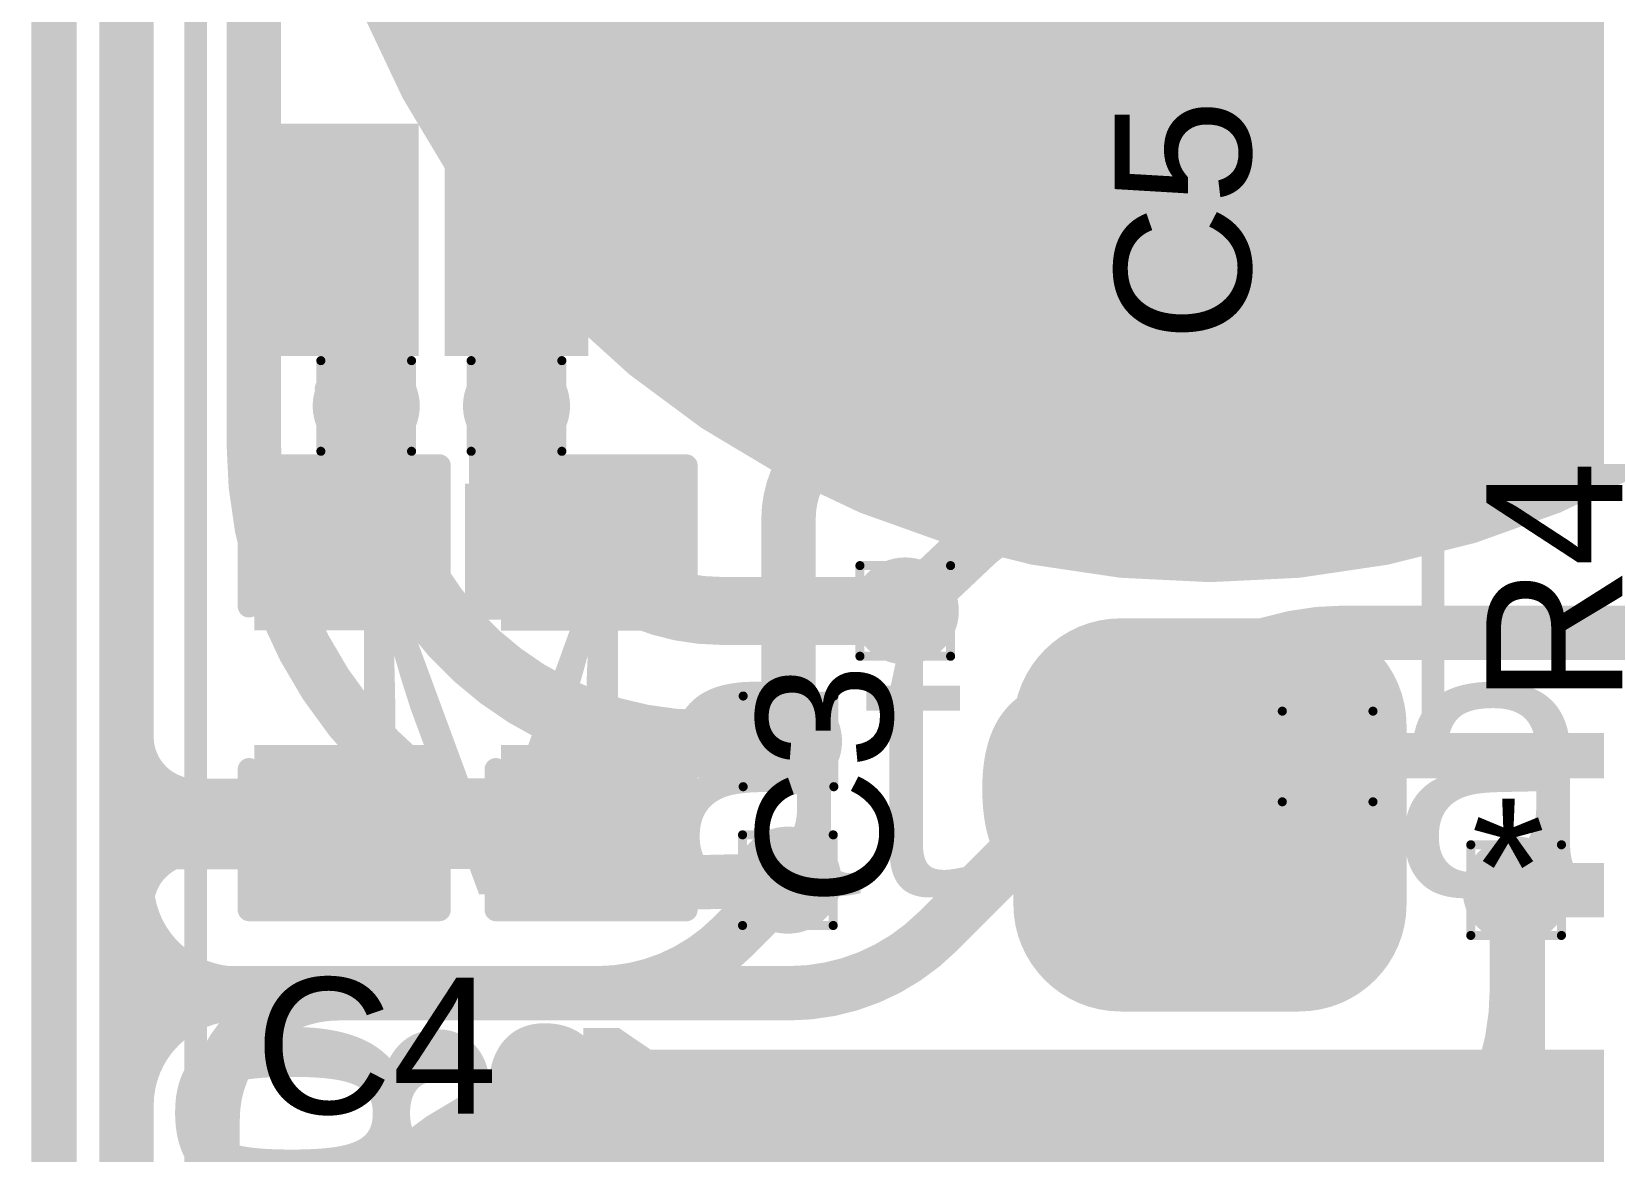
# Model space of a CAD drawing. Header units: inches. Extents: x -17 to 443, y -40 to 218.
# Drawn here: x 196.05 to 204.81, y 15.25 to 21.54 of the extents above; entities that cross this region are included whole.
import ezdxf

# ---------------------------------------------------------------- set-up
doc = ezdxf.new("R2010")
doc.units = ezdxf.units.IN
for name, color, linetype in [('Board Outline', 216, 'Continuous'), ('Bottom Layer', 5, 'Continuous'), ('Bottom Overlay', 54, 'Continuous'), ('Bottom Paste', 16, 'Continuous'), ('Bottom Solder', 6, 'Continuous'), ('Drill Drawing', 1, 'Continuous'), ('Fabrication', 76, 'Continuous'), ('Top Layer', 1, 'Continuous'), ('Top Overlay', 2, 'Continuous'), ('Top Paste', 8, 'Continuous'), ('Top Solder', 216, 'Continuous'), ('Via Holes', 16, 'Continuous')]:
    doc.layers.add(name, color=color, linetype=linetype)
doc.styles.add('Arial', font='', dxfattribs={"height": 0.2})
doc.styles.add('Arial Black_Bold', font='', dxfattribs={"height": 0.2})
doc.styles.get('Arial').set_extended_font_data('Arial')
doc.styles.get('Arial Black_Bold').set_extended_font_data('Arial Black', bold=True)

# ---------------------------------------------------------------- blocks, each defined once
blk = doc.blocks.new('SEMG_PAD_B_1')
at = {"layer": 'Bottom Layer'}
h = blk.add_hatch(color=5, dxfattribs=at)
edge = h.paths.add_edge_path()
edge.add_arc((-3.14997338, 0.0128143), 2.09999834, 90, 270)
edge.add_line((-3.14997338, -2.08718404), (3.150029259999999, -2.08718404))
edge.add_arc((3.15002926, 0.0128143), 2.09999834, 270, 450)
edge.add_line((3.15002926, 2.11281264), (-3.14997338, 2.11281264))
h = blk.add_hatch(color=5, dxfattribs=at)
edge = h.paths.add_edge_path()
edge.add_arc((2.794e-05, -9.98718602), 5.00000016, 0, 360)
at = {"layer": 'Bottom Paste'}
h = blk.add_hatch(color=16, dxfattribs=at)
edge = h.paths.add_edge_path()
edge.add_arc((-3.14997338, 0.0128143), 2.09999834, 90, 270)
edge.add_line((-3.14997338, -2.08718404), (3.150029259999999, -2.08718404))
edge.add_arc((3.15002926, 0.0128143), 2.09999834, 270, 450)
edge.add_line((3.15002926, 2.11281264), (-3.14997338, 2.11281264))
h = blk.add_hatch(color=16, dxfattribs=at)
edge = h.paths.add_edge_path()
edge.add_arc((2.794e-05, -9.98718602), 5.00000016, 0, 360)
at = {"layer": 'Bottom Solder'}
h = blk.add_hatch(color=6, dxfattribs=at)
edge = h.paths.add_edge_path()
edge.add_arc((-3.14997338, 0.0128143), 2.20159834, 90, 270)
edge.add_line((-3.14997338, -2.18878404), (3.150029259999999, -2.18878404))
edge.add_arc((3.15002926, 0.0128143), 2.20159834, 270, 450)
edge.add_line((3.15002926, 2.21441264), (-3.14997338, 2.21441264))
h = blk.add_hatch(color=6, dxfattribs=at)
edge = h.paths.add_edge_path()
edge.add_arc((2.794e-05, -9.98718602), 5.10160016, 0, 360)
at = {"layer": 'Bottom Overlay', "const_width": 0.127}
blk.add_lwpolyline([(5.683262699999999, -10.96562958), (5.68326016, 10.96579722)], dxfattribs=at)
blk = doc.blocks.new('SOT_23_5_84')
at = {"layer": 'Top Layer'}
for points in [[(-1.85000011, 1.25000004), (-0.74999977, 1.25000004), (-0.74999977, 0.65000124), (-1.85000011, 0.65000124)], [(0.74999977, 1.25000004), (1.85000011, 1.25000004), (1.85000011, 0.65000124), (0.74999977, 0.65000124)], [(-1.85000011, 0.2999994), (-0.74999977, 0.2999994), (-0.74999977, -0.2999994), (-1.85000011, -0.2999994)], [(-1.85000011, -0.65000124), (-0.74999977, -0.65000124), (-0.74999977, -1.25000004), (-1.85000011, -1.25000004)], [(0.74999977, -0.65000124), (1.85000011, -0.65000124), (1.85000011, -1.25000004), (0.74999977, -1.25000004)]]:
    blk.add_hatch(color=1, dxfattribs=at).paths.add_polyline_path(points)
at = {"layer": 'Top Paste'}
for points in [[(-1.85000011, 1.25000004), (-0.74999977, 1.25000004), (-0.74999977, 0.65000124), (-1.85000011, 0.65000124)], [(0.74999977, 1.25000004), (1.85000011, 1.25000004), (1.85000011, 0.65000124), (0.74999977, 0.65000124)], [(-1.85000011, 0.2999994), (-0.74999977, 0.2999994), (-0.74999977, -0.2999994), (-1.85000011, -0.2999994)], [(-1.85000011, -0.65000124), (-0.74999977, -0.65000124), (-0.74999977, -1.25000004), (-1.85000011, -1.25000004)], [(0.74999977, -0.65000124), (1.85000011, -0.65000124), (1.85000011, -1.25000004), (0.74999977, -1.25000004)]]:
    blk.add_hatch(color=8, dxfattribs=at).paths.add_polyline_path(points)
at = {"layer": 'Top Solder'}
for points in [[(-1.95160011, 1.35160004), (-0.6483997699999999, 1.35160004), (-0.6483997699999999, 0.54840124), (-1.95160011, 0.54840124)], [(0.6483997699999999, 1.35160004), (1.95160011, 1.35160004), (1.95160011, 0.54840124), (0.6483997699999999, 0.54840124)], [(-1.95160011, 0.4015993999999999), (-0.6483997699999999, 0.4015993999999999), (-0.6483997699999999, -0.4015993999999999), (-1.95160011, -0.4015993999999999)], [(-1.95160011, -0.54840124), (-0.6483997699999999, -0.54840124), (-0.6483997699999999, -1.35160004), (-1.95160011, -1.35160004)], [(0.6483997699999999, -0.54840124), (1.95160011, -0.54840124), (1.95160011, -1.35160004), (0.6483997699999999, -1.35160004)]]:
    blk.add_hatch(color=216, dxfattribs=at).paths.add_polyline_path(points)
at = {"layer": 'Top Overlay', "const_width": 0.127}
for points in [[(-0.87900256, 1.4986), (-0.87900256, 1.3986002)], [(-0.87900256, 1.4986), (0.8735949, 1.4986)], [(0.8735949, 1.4986), (0.8735974400000001, 1.3986002)], [(-2.1336, 1.0668), (-2.1336, 0.8128)], [(-2.1336, 1.0668), (-2.0066, 0.9397999999999999)], [(-2.0066, 0.9397999999999999), (-2.1336, 0.8128)], [(0.88000078, 0.43999912), (0.8800033199999999, -0.41800018)], [(-0.87900256, -1.3986002), (-0.87900256, -1.4986)], [(0.8735974400000001, -1.3986002), (0.8735949, -1.4986)], [(-0.87900256, -1.4986), (0.8735949, -1.4986)]]:
    blk.add_lwpolyline(points, dxfattribs=at)
at = {"layer": 'Top Overlay', "const_width": 0.0635}
for points in [[(-0.9107525599999998, 1.4986, 1), (-0.8472525599999999, 1.4986, 1)], [(-0.9107525599999998, 1.4986, 1), (-0.8472525599999999, 1.4986, 1)], [(0.8418448999999999, 1.4986, 1), (0.9053449, 1.4986, 1)], [(0.8418448999999999, 1.4986, 1), (0.9053449, 1.4986, 1)], [(-0.9107525599999998, 1.3986002, 1), (-0.8472525599999999, 1.3986002, 1)], [(0.84184744, 1.3986002, 1), (0.9053474399999999, 1.3986002, 1)], [(-2.16535, 1.0668, 1), (-2.10185, 1.0668, 1)], [(-2.16535, 1.0668, 1), (-2.10185, 1.0668, 1)], [(-2.03835, 0.9397999999999999, 1), (-1.97485, 0.9397999999999999, 1)], [(-2.03835, 0.9397999999999999, 1), (-1.97485, 0.9397999999999999, 1)], [(-2.16535, 0.8128, 1), (-2.10185, 0.8128, 1)], [(-2.16535, 0.8128, 1), (-2.10185, 0.8128, 1)], [(0.84825078, 0.43999912, 1), (0.91175078, 0.43999912, 1)], [(0.8482533200000001, -0.41800018, 1), (0.9117533199999999, -0.41800018, 1)], [(-0.9107525599999998, -1.3986002, 1), (-0.8472525599999999, -1.3986002, 1)], [(0.84184744, -1.3986002, 1), (0.9053474399999999, -1.3986002, 1)], [(-0.9107525599999998, -1.4986, 1), (-0.8472525599999999, -1.4986, 1)], [(-0.9107525599999998, -1.4986, 1), (-0.8472525599999999, -1.4986, 1)], [(0.8418448999999999, -1.4986, 1), (0.9053449, -1.4986, 1)], [(0.8418448999999999, -1.4986, 1), (0.9053449, -1.4986, 1)]]:
    blk.add_lwpolyline(points, format="xyb", close=True, dxfattribs=at)
blk = doc.blocks.new('T____P____SMD_3_P____217')
at = {"layer": 'Top Layer'}
h = blk.add_hatch(color=1, dxfattribs=at)
edge = h.paths.add_edge_path()
edge.add_arc((-0.9999992699999999, 0), 1.00000054, 90, 270)
edge.add_line((-0.9999992700000001, -1.00000054), (0.9999992699999997, -1.00000054))
edge.add_arc((0.9999992699999999, 0), 1.00000054, 270, 450)
edge.add_line((0.99999927, 1.00000054), (-0.9999992699999998, 1.00000054))
h = blk.add_hatch(color=1, dxfattribs=at)
edge = h.paths.add_edge_path()
edge.add_arc((-0.50000154, -2.03999846), 0.499999, 90, 180)
edge.add_line((-1.00000054, -2.03999846), (-1.00000054, -3.04000154))
edge.add_arc((-0.50000154, -3.04000154), 0.499999, 180, 270)
edge.add_line((-0.5000015400000001, -3.54000054), (0.5000015399999999, -3.54000054))
edge.add_arc((0.50000154, -3.04000154), 0.499999, 270, 360)
edge.add_line((1.00000054, -3.04000154), (1.00000054, -2.03999846))
edge.add_arc((0.50000154, -2.03999846), 0.499999, 0, 90)
edge.add_line((0.50000154, -1.53999946), (-0.50000154, -1.53999946))
at = {"layer": 'Top Paste'}
h = blk.add_hatch(color=8, dxfattribs=at)
edge = h.paths.add_edge_path()
edge.add_arc((-0.9999992699999999, 0), 1.00000054, 90, 270)
edge.add_line((-0.9999992700000001, -1.00000054), (0.9999992699999997, -1.00000054))
edge.add_arc((0.9999992699999999, 0), 1.00000054, 270, 450)
edge.add_line((0.99999927, 1.00000054), (-0.9999992699999998, 1.00000054))
h = blk.add_hatch(color=8, dxfattribs=at)
edge = h.paths.add_edge_path()
edge.add_arc((-0.50000154, -2.03999846), 0.499999, 90, 180)
edge.add_line((-1.00000054, -2.03999846), (-1.00000054, -3.04000154))
edge.add_arc((-0.50000154, -3.04000154), 0.499999, 180, 270)
edge.add_line((-0.5000015400000001, -3.54000054), (0.5000015399999999, -3.54000054))
edge.add_arc((0.50000154, -3.04000154), 0.499999, 270, 360)
edge.add_line((1.00000054, -3.04000154), (1.00000054, -2.03999846))
edge.add_arc((0.50000154, -2.03999846), 0.499999, 0, 90)
edge.add_line((0.50000154, -1.53999946), (-0.50000154, -1.53999946))
at = {"layer": 'Top Solder'}
h = blk.add_hatch(color=216, dxfattribs=at)
edge = h.paths.add_edge_path()
edge.add_arc((-0.9999992699999999, 0), 1.10160054, 90, 270)
edge.add_line((-0.9999992700000001, -1.10160054), (0.9999992699999997, -1.10160054))
edge.add_arc((0.9999992699999999, 0), 1.10160054, 270, 450)
edge.add_line((0.99999927, 1.10160054), (-0.9999992699999998, 1.10160054))
h = blk.add_hatch(color=216, dxfattribs=at)
edge = h.paths.add_edge_path()
edge.add_arc((-0.50000154, -2.03999846), 0.601599, 90, 180)
edge.add_line((-1.10160054, -2.03999846), (-1.10160054, -3.04000154))
edge.add_arc((-0.50000154, -3.04000154), 0.601599, 180, 270)
edge.add_line((-0.5000015400000001, -3.64160054), (0.5000015399999999, -3.64160054))
edge.add_arc((0.50000154, -3.04000154), 0.601599, 270, 360)
edge.add_line((1.10160054, -3.04000154), (1.10160054, -2.03999846))
edge.add_arc((0.50000154, -2.03999846), 0.601599, 0, 90)
edge.add_line((0.50000154, -1.43839946), (-0.50000154, -1.43839946))
blk = doc.blocks.new('C___0603_259')
at = {"layer": 'Top Layer'}
for points in [[(-0.3809999999999999, 0.4445), (-0.3809999999999999, -0.4445), (-1.143, -0.4445), (-1.143, 0.4445)], [(1.143, 0.4445), (1.143, -0.4445), (0.3809999999999999, -0.4445), (0.3809999999999999, 0.4445)]]:
    blk.add_hatch(color=1, dxfattribs=at).paths.add_polyline_path(points)
at = {"layer": 'Top Paste'}
for points in [[(-0.3809999999999999, 0.4445), (-0.3809999999999999, -0.4445), (-1.143, -0.4445), (-1.143, 0.4445)], [(1.143, 0.4445), (1.143, -0.4445), (0.3809999999999999, -0.4445), (0.3809999999999999, 0.4445)]]:
    blk.add_hatch(color=8, dxfattribs=at).paths.add_polyline_path(points)
at = {"layer": 'Top Solder'}
for points in [[(-0.3210001199999999, 0.50449988), (-0.3210001199999999, -0.50449988), (-1.20299988, -0.50449988), (-1.20299988, 0.50449988)], [(1.20299988, 0.50449988), (1.20299988, -0.50449988), (0.3210001199999999, -0.50449988), (0.3210001199999999, 0.50449988)]]:
    blk.add_hatch(color=216, dxfattribs=at).paths.add_polyline_path(points)
at = {"layer": 'Top Overlay', "const_width": 0.127}
for points in [[(-0.4571999999999999, 0.5334), (-1.2446, 0.5334)], [(-1.2446, -0.5334), (-1.2446, 0.5334)], [(1.2446, 0.5334), (0.4571999999999999, 0.5334)], [(1.2446, -0.5334), (1.2446, 0.5334)], [(-0.4571999999999999, -0.5334), (-1.2446, -0.5334)], [(1.2446, -0.5334), (0.4571999999999999, -0.5334)]]:
    blk.add_lwpolyline(points, dxfattribs=at)
at = {"layer": 'Top Overlay', "const_width": 0.0635}
for points in [[(-1.27635, 0.5334, 1), (-1.21285, 0.5334, 1)], [(-1.27635, 0.5334, 1), (-1.21285, 0.5334, 1)], [(-0.4889499999999999, 0.5334, 1), (-0.42545, 0.5334, 1)], [(0.42545, 0.5334, 1), (0.4889499999999999, 0.5334, 1)], [(1.21285, 0.5334, 1), (1.27635, 0.5334, 1)], [(1.21285, 0.5334, 1), (1.27635, 0.5334, 1)], [(-1.27635, -0.5334, 1), (-1.21285, -0.5334, 1)], [(-1.27635, -0.5334, 1), (-1.21285, -0.5334, 1)], [(-0.4889499999999999, -0.5334, 1), (-0.42545, -0.5334, 1)], [(0.42545, -0.5334, 1), (0.4889499999999999, -0.5334, 1)], [(1.21285, -0.5334, 1), (1.27635, -0.5334, 1)], [(1.21285, -0.5334, 1), (1.27635, -0.5334, 1)]]:
    blk.add_lwpolyline(points, format="xyb", close=True, dxfattribs=at)
blk = doc.blocks.new('C___0603_260')
at = {"layer": 'Top Layer'}
for points in [[(-0.3809999999999999, 0.4445), (-0.3809999999999999, -0.4445), (-1.143, -0.4445), (-1.143, 0.4445)], [(1.143, 0.4445), (1.143, -0.4445), (0.3809999999999999, -0.4445), (0.3809999999999999, 0.4445)]]:
    blk.add_hatch(color=1, dxfattribs=at).paths.add_polyline_path(points)
at = {"layer": 'Top Paste'}
for points in [[(-0.3809999999999999, 0.4445), (-0.3809999999999999, -0.4445), (-1.143, -0.4445), (-1.143, 0.4445)], [(1.143, 0.4445), (1.143, -0.4445), (0.3809999999999999, -0.4445), (0.3809999999999999, 0.4445)]]:
    blk.add_hatch(color=8, dxfattribs=at).paths.add_polyline_path(points)
at = {"layer": 'Top Solder'}
for points in [[(-0.3210001199999999, 0.50449988), (-0.3210001199999999, -0.50449988), (-1.20299988, -0.50449988), (-1.20299988, 0.50449988)], [(1.20299988, 0.50449988), (1.20299988, -0.50449988), (0.3210001199999999, -0.50449988), (0.3210001199999999, 0.50449988)]]:
    blk.add_hatch(color=216, dxfattribs=at).paths.add_polyline_path(points)
at = {"layer": 'Top Overlay', "const_width": 0.127}
for points in [[(-1.2446, 0.5334), (-0.4571999999999999, 0.5334)], [(-1.2446, 0.5334), (-1.2446, -0.5334)], [(0.4571999999999999, 0.5334), (1.2446, 0.5334)], [(1.2446, 0.5334), (1.2446, -0.5334)], [(-1.2446, -0.5334), (-0.4571999999999999, -0.5334)], [(0.4571999999999999, -0.5334), (1.2446, -0.5334)]]:
    blk.add_lwpolyline(points, dxfattribs=at)
at = {"layer": 'Top Overlay', "const_width": 0.0635}
for points in [[(-1.27635, 0.5334, 1), (-1.21285, 0.5334, 1)], [(-1.27635, 0.5334, 1), (-1.21285, 0.5334, 1)], [(-0.4889499999999999, 0.5334, 1), (-0.42545, 0.5334, 1)], [(0.42545, 0.5334, 1), (0.4889499999999999, 0.5334, 1)], [(1.21285, 0.5334, 1), (1.27635, 0.5334, 1)], [(1.21285, 0.5334, 1), (1.27635, 0.5334, 1)], [(-1.27635, -0.5334, 1), (-1.21285, -0.5334, 1)], [(-1.27635, -0.5334, 1), (-1.21285, -0.5334, 1)], [(-0.4889499999999999, -0.5334, 1), (-0.42545, -0.5334, 1)], [(0.42545, -0.5334, 1), (0.4889499999999999, -0.5334, 1)], [(1.21285, -0.5334, 1), (1.27635, -0.5334, 1)], [(1.21285, -0.5334, 1), (1.27635, -0.5334, 1)]]:
    blk.add_lwpolyline(points, format="xyb", close=True, dxfattribs=at)
blk = doc.blocks.new('C___0603_261')
at = {"layer": 'Top Layer'}
for points in [[(-0.3809999999999999, 0.4445), (-0.3809999999999999, -0.4445), (-1.143, -0.4445), (-1.143, 0.4445)], [(1.143, 0.4445), (1.143, -0.4445), (0.3809999999999999, -0.4445), (0.3809999999999999, 0.4445)]]:
    blk.add_hatch(color=1, dxfattribs=at).paths.add_polyline_path(points)
at = {"layer": 'Top Paste'}
for points in [[(-0.3809999999999999, 0.4445), (-0.3809999999999999, -0.4445), (-1.143, -0.4445), (-1.143, 0.4445)], [(1.143, 0.4445), (1.143, -0.4445), (0.3809999999999999, -0.4445), (0.3809999999999999, 0.4445)]]:
    blk.add_hatch(color=8, dxfattribs=at).paths.add_polyline_path(points)
at = {"layer": 'Top Solder'}
for points in [[(-0.3210001199999999, 0.50449988), (-0.3210001199999999, -0.50449988), (-1.20299988, -0.50449988), (-1.20299988, 0.50449988)], [(1.20299988, 0.50449988), (1.20299988, -0.50449988), (0.3210001199999999, -0.50449988), (0.3210001199999999, 0.50449988)]]:
    blk.add_hatch(color=216, dxfattribs=at).paths.add_polyline_path(points)
at = {"layer": 'Top Overlay', "const_width": 0.127}
for points in [[(-1.2446, 0.5334), (-0.4571999999999999, 0.5334)], [(-1.2446, 0.5334), (-1.2446, -0.5334)], [(0.4571999999999999, 0.5334), (1.2446, 0.5334)], [(1.2446, 0.5334), (1.2446, -0.5334)], [(-1.2446, -0.5334), (-0.4571999999999999, -0.5334)], [(0.4571999999999999, -0.5334), (1.2446, -0.5334)]]:
    blk.add_lwpolyline(points, dxfattribs=at)
at = {"layer": 'Top Overlay', "const_width": 0.0635}
for points in [[(-1.27635, 0.5334, 1), (-1.21285, 0.5334, 1)], [(-1.27635, 0.5334, 1), (-1.21285, 0.5334, 1)], [(-0.4889499999999999, 0.5334, 1), (-0.42545, 0.5334, 1)], [(0.42545, 0.5334, 1), (0.4889499999999999, 0.5334, 1)], [(1.21285, 0.5334, 1), (1.27635, 0.5334, 1)], [(1.21285, 0.5334, 1), (1.27635, 0.5334, 1)], [(-1.27635, -0.5334, 1), (-1.21285, -0.5334, 1)], [(-1.27635, -0.5334, 1), (-1.21285, -0.5334, 1)], [(-0.4889499999999999, -0.5334, 1), (-0.42545, -0.5334, 1)], [(0.42545, -0.5334, 1), (0.4889499999999999, -0.5334, 1)], [(1.21285, -0.5334, 1), (1.27635, -0.5334, 1)], [(1.21285, -0.5334, 1), (1.27635, -0.5334, 1)]]:
    blk.add_lwpolyline(points, format="xyb", close=True, dxfattribs=at)

msp = doc.modelspace()

# ---------------------------------------------------------------- hatches: boundary and pattern name
at = {"layer": 'Bottom Layer'}
h = msp.add_hatch(color=5, dxfattribs=at)
edge = h.paths.add_edge_path()
edge.add_arc((197.92265216, 19.4365118), 0.2999994, 0, 360)
h = msp.add_hatch(color=5, dxfattribs=at)
edge = h.paths.add_edge_path()
edge.add_arc((198.76469772, 19.4365118), 0.2999994, 0, 360)
h = msp.add_hatch(color=5, dxfattribs=at)
edge = h.paths.add_edge_path()
edge.add_arc((200.94291536, 18.28792888), 0.2999994, 0, 360)
h = msp.add_hatch(color=5, dxfattribs=at)
edge = h.paths.add_edge_path()
edge.add_arc((200.28869772, 17.55709468), 0.2999994, 0, 360)
h = msp.add_hatch(color=5, dxfattribs=at)
edge = h.paths.add_edge_path()
edge.add_arc((203.30930636, 17.47246188), 0.2999994, 0, 360)
h = msp.add_hatch(color=5, dxfattribs=at)
edge = h.paths.add_edge_path()
edge.add_arc((200.28499694, 16.77930604), 0.2999994, 0, 360)
h = msp.add_hatch(color=5, dxfattribs=at)
edge = h.paths.add_edge_path()
edge.add_arc((204.36541804, 16.72366988), 0.2999994, 0, 360)
at = {"layer": 'Top Layer'}
for points in [[(197.51469768, 19.81746862), (198.20764524, 19.81746862), (198.20764524, 20.9174715), (197.51469768, 20.9174715)], [(198.47656012, 18.2382668), (199.62719536, 18.2382668), (199.62719536, 19.0002668), (198.47656012, 19.0002668)]]:
    msp.add_hatch(color=1, dxfattribs=at).paths.add_polyline_path(points)
h = msp.add_hatch(color=1, dxfattribs=at)
edge = h.paths.add_edge_path()
edge.add_arc((197.92265216, 19.4365118), 0.2999994, 0, 360)
h = msp.add_hatch(color=1, dxfattribs=at)
edge = h.paths.add_edge_path()
edge.add_arc((198.76469772, 19.4365118), 0.2999994, 0, 360)
h = msp.add_hatch(color=1, dxfattribs=at)
edge = h.paths.add_edge_path()
edge.add_arc((200.94291536, 18.28792888), 0.2999994, 0, 360)
h = msp.add_hatch(color=1, dxfattribs=at)
edge = h.paths.add_edge_path()
edge.add_arc((200.28869772, 17.55709468), 0.2999994, 0, 360)
h = msp.add_hatch(color=1, dxfattribs=at)
edge = h.paths.add_edge_path()
edge.add_arc((203.30930636, 17.47246188), 0.2999994, 0, 360)
h = msp.add_hatch(color=1, dxfattribs=at)
edge = h.paths.add_edge_path()
edge.add_arc((200.28499694, 16.77930604), 0.2999994, 0, 360)
h = msp.add_hatch(color=1, dxfattribs=at)
edge = h.paths.add_edge_path()
edge.add_arc((204.36541804, 16.72366988), 0.2999994, 0, 360)
at = {"layer": 'Via Holes'}
h = msp.add_hatch(color=7, dxfattribs=at)
edge = h.paths.add_edge_path()
edge.add_arc((197.92265216, 19.4365118), 0.1499997, 0, 360)
h = msp.add_hatch(color=7, dxfattribs=at)
edge = h.paths.add_edge_path()
edge.add_arc((198.76469772, 19.4365118), 0.1499997, 0, 360)
h = msp.add_hatch(color=7, dxfattribs=at)
edge = h.paths.add_edge_path()
edge.add_arc((200.94291536, 18.28792888), 0.1499997, 0, 360)
h = msp.add_hatch(color=7, dxfattribs=at)
edge = h.paths.add_edge_path()
edge.add_arc((200.28869772, 17.55709468), 0.1499997, 0, 360)
h = msp.add_hatch(color=7, dxfattribs=at)
edge = h.paths.add_edge_path()
edge.add_arc((203.30930636, 17.47246188), 0.1499997, 0, 360)
h = msp.add_hatch(color=7, dxfattribs=at)
edge = h.paths.add_edge_path()
edge.add_arc((200.28499694, 16.77930604), 0.1499997, 0, 360)
h = msp.add_hatch(color=7, dxfattribs=at)
edge = h.paths.add_edge_path()
edge.add_arc((204.36541804, 16.72366988), 0.1499997, 0, 360)

# ---------------------------------------------------------------- linework, layer by layer
at = {"layer": 'Board Outline', "const_width": 0.127}
msp.add_lwpolyline([(196.17301888, 2.64835894), (196.1731789, 24.504015)], dxfattribs=at)
at = {"layer": 'Bottom Layer'}
for points, const_width in [([(196.5795662, 16.76693878), (196.5795662, 24.81256658)], 0.3048), ([(197.29245276, 19.22756632), (197.29245276, 24.63005488)], 0.3048), ([(199.91328064, 18.28792888), (200.94291536, 18.28792888)], 0.3809999999999999), ([(203.40421092, 18.16580822), (204.03893914, 18.16580822)], 0.3048), ([(204.03893914, 18.16580822), (205.15111116, 18.16580568)], 0.3048), ([(201.12387258, 16.49134878), (202.36991022, 17.73738642)], 0.3048), ([(199.81723562, 17.54192834), (199.82000676, 17.54196644)], 0.3809999999999999), ([(199.82377104, 17.5420401), (200.28869772, 17.5534066)], 0.3809999999999999), ([(200.28869772, 17.5534066), (200.28869772, 17.55709468)], 0.3809999999999999), ([(203.31331448, 17.47647), (207.81893412, 17.47647)], 0.254), ([(196.5795662, 15.5187777), (196.5795662, 16.76693878)], 0.3048), ([(199.93520846, 16.77109422), (199.93522878, 16.77109422)], 0.3048), ([(199.93522878, 16.77109422), (200.28504012, 16.77555954)], 0.3048), ([(200.28499694, 16.77560272), (200.28499694, 16.77930604)], 0.3048), ([(200.28499694, 16.77560272), (200.28504012, 16.77555954)], 0.3048), ([(204.36541804, 16.72366988), (205.7203785, 16.72366988)], 0.3048), ([(196.69309658, 16.1454084), (197.14728668, 16.1454084)], 0.3048), ([(197.14728668, 16.1454084), (200.28869772, 16.1454084)], 0.3048), ([(196.5795662, 11.1081185), (196.5795662, 15.5187777)], 0.3048)]:
    msp.add_lwpolyline(points, dxfattribs=dict(at, const_width=const_width))
for points, const_width in [([(199.81723562, 17.54192834, -0.4142135623730951), (197.92265216, 19.4365118)], 0.3809999999999999), ([(199.91328064, 18.28792888, -0.4142135623730951), (198.76469772, 19.4365118)], 0.3809999999999999), ([(199.93520846, 16.77109422, -0.4357695006468923), (197.29245022, 19.22756632)], 0.3048), ([(202.37069508, 17.73817128, -0.1987148447064526), (203.40421092, 18.16580822)], 0.3048), ([(202.36991022, 17.73738642, -0.0001900120954727), (202.37069508, 17.73817128)], 0.3048), ([(199.82377104, 17.54204264, -0.0024704083372507), (199.82000676, 17.54196898)], 0.3809999999999999), ([(197.14728668, 16.1454084, -0.3879676943921401), (196.5795662, 16.76693878)], 0.3048), ([(201.12387512, 16.49134878, -0.0001978790105878), (201.12321218, 16.49068838)], 0.3048), ([(201.12321218, 16.49068838, -0.198706667158914), (200.28869772, 16.1454084)], 0.3048), ([(196.5795662, 15.5187777, -0.4142135623730951), (197.20364674, 16.14285824)], 0.3048), ([(197.20364674, 16.14285824, -0.0226120741771786), (197.14728668, 16.1454084)], 0.3048)]:
    msp.add_lwpolyline(points, format="xyb", dxfattribs=dict(at, const_width=const_width))
for points, const_width in [([(197.82740216, 19.4365118, 1), (198.01790216, 19.4365118, 1)], 0.1905), ([(198.66944772, 19.4365118, 1), (198.85994772, 19.4365118, 1)], 0.1905), ([(197.21625022, 19.22756632, 1), (197.36865022, 19.22756632, 1)], 0.1524), ([(197.21625276, 19.22756632, 1), (197.36865276, 19.22756632, 1)], 0.1524), ([(199.81803064, 18.28792888, 1), (200.00853064, 18.28792888, 1)], 0.1905), ([(199.81803064, 18.28792888, 1), (200.00853064, 18.28792888, 1)], 0.1905), ([(200.84766536, 18.28792888, 1), (201.03816536, 18.28792888, 1)], 0.1905), ([(203.32801092, 18.16580822, 1), (203.48041092, 18.16580822, 1)], 0.1524), ([(203.32801092, 18.16580822, 1), (203.48041092, 18.16580822, 1)], 0.1524), ([(203.96273914, 18.16580822, 1), (204.11513914, 18.16580822, 1)], 0.1524), ([(203.96273914, 18.16580822, 1), (204.11513914, 18.16580822, 1)], 0.1524), ([(202.29371022, 17.73738642, 1), (202.44611022, 17.73738642, 1)], 0.1524), ([(202.29371022, 17.73738642, 1), (202.44611022, 17.73738642, 1)], 0.1524), ([(202.29449508, 17.73817128, 1), (202.44689508, 17.73817128, 1)], 0.1524), ([(202.29449508, 17.73817128, 1), (202.44689508, 17.73817128, 1)], 0.1524), ([(199.72198562, 17.54192834, 1), (199.91248562, 17.54192834, 1)], 0.1905), ([(199.72198562, 17.54192834, 1), (199.91248562, 17.54192834, 1)], 0.1905), ([(199.72475676, 17.54196898, 1), (199.91525676, 17.54196898, 1)], 0.1905), ([(199.72475676, 17.54196644, 1), (199.91525676, 17.54196644, 1)], 0.1905), ([(199.72852104, 17.54204264, 1), (199.91902104, 17.54204264, 1)], 0.1905), ([(199.72852104, 17.5420401, 1), (199.91902104, 17.5420401, 1)], 0.1905), ([(200.19344772, 17.55709468, 1), (200.38394772, 17.55709468, 1)], 0.1905), ([(200.19344772, 17.5534066, 1), (200.38394772, 17.5534066, 1)], 0.1905), ([(200.19344772, 17.5534066, 1), (200.38394772, 17.5534066, 1)], 0.1905), ([(203.24981448, 17.47647, 1), (203.37681448, 17.47647, 1)], 0.127), ([(196.5033662, 16.76693878, 1), (196.6557662, 16.76693878, 1)], 0.1524), ([(196.5033662, 16.76693878, 1), (196.6557662, 16.76693878, 1)], 0.1524), ([(196.5033662, 16.76693878, 1), (196.6557662, 16.76693878, 1)], 0.1524), ([(199.85900846, 16.77109422, 1), (200.01140846, 16.77109422, 1)], 0.1524), ([(199.85900846, 16.77109422, 1), (200.01140846, 16.77109422, 1)], 0.1524), ([(199.85902878, 16.77109422, 1), (200.01142878, 16.77109422, 1)], 0.1524), ([(199.85902878, 16.77109422, 1), (200.01142878, 16.77109422, 1)], 0.1524), ([(200.20879694, 16.77930604, 1), (200.36119694, 16.77930604, 1)], 0.1524), ([(200.20879694, 16.77560272, 1), (200.36119694, 16.77560272, 1)], 0.1524), ([(200.20879694, 16.77560272, 1), (200.36119694, 16.77560272, 1)], 0.1524), ([(200.20884012, 16.77555954, 1), (200.36124012, 16.77555954, 1)], 0.1524), ([(200.20884012, 16.77555954, 1), (200.36124012, 16.77555954, 1)], 0.1524), ([(204.28921804, 16.72366988, 1), (204.44161804, 16.72366988, 1)], 0.1524), ([(201.04767258, 16.49134878, 1), (201.20007258, 16.49134878, 1)], 0.1524), ([(201.04767512, 16.49134878, 1), (201.20007512, 16.49134878, 1)], 0.1524), ([(201.04701218, 16.49068838, 1), (201.19941218, 16.49068838, 1)], 0.1524), ([(201.04701218, 16.49068838, 1), (201.19941218, 16.49068838, 1)], 0.1524), ([(196.61689658, 16.1454084, 1), (196.76929658, 16.1454084, 1)], 0.1524), ([(197.07108668, 16.1454084, 1), (197.22348668, 16.1454084, 1)], 0.1524), ([(197.07108668, 16.1454084, 1), (197.22348668, 16.1454084, 1)], 0.1524), ([(197.07108668, 16.1454084, 1), (197.22348668, 16.1454084, 1)], 0.1524), ([(197.07108668, 16.1454084, 1), (197.22348668, 16.1454084, 1)], 0.1524), ([(197.12744674, 16.14285824, 1), (197.27984674, 16.14285824, 1)], 0.1524), ([(197.12744674, 16.14285824, 1), (197.27984674, 16.14285824, 1)], 0.1524), ([(200.21249772, 16.1454084, 1), (200.36489772, 16.1454084, 1)], 0.1524), ([(200.21249772, 16.1454084, 1), (200.36489772, 16.1454084, 1)], 0.1524), ([(196.5033662, 15.5187777, 1), (196.6557662, 15.5187777, 1)], 0.1524), ([(196.5033662, 15.5187777, 1), (196.6557662, 15.5187777, 1)], 0.1524), ([(196.5033662, 15.5187777, 1), (196.6557662, 15.5187777, 1)], 0.1524)]:
    msp.add_lwpolyline(points, format="xyb", close=True, dxfattribs=dict(at, const_width=const_width))
at = {"layer": 'Drill Drawing', "const_width": 0.0508}
for points in [[(197.66865216, 19.6905118), (198.17665216, 19.6905118)], [(197.66865216, 19.1825118), (197.66865216, 19.6905118)], [(198.17665216, 19.1825118), (198.17665216, 19.6905118)], [(198.51069772, 19.6905118), (199.01869772, 19.6905118)], [(198.51069772, 19.1825118), (198.51069772, 19.6905118)], [(199.01869772, 19.1825118), (199.01869772, 19.6905118)], [(197.66865216, 19.1825118), (198.17665216, 19.1825118)], [(198.51069772, 19.1825118), (199.01869772, 19.1825118)], [(200.68891536, 18.54192888), (201.19691536, 18.54192888)], [(200.68891536, 18.03392888), (200.68891536, 18.54192888)], [(201.19691536, 18.03392888), (201.19691536, 18.54192888)], [(200.68891536, 18.03392888), (201.19691536, 18.03392888)], [(200.03469772, 17.81109468), (200.54269772, 17.81109468)], [(200.03469772, 17.30309468), (200.03469772, 17.81109468)], [(200.54269772, 17.30309468), (200.54269772, 17.81109468)], [(203.05530636, 17.72646188), (203.56330636, 17.72646188)], [(203.05530636, 17.21846188), (203.05530636, 17.72646188)], [(203.56330636, 17.21846188), (203.56330636, 17.72646188)], [(200.03469772, 17.30309468), (200.54269772, 17.30309468)], [(203.05530636, 17.21846188), (203.56330636, 17.21846188)], [(200.03099694, 17.03330604), (200.53899694, 17.03330604)], [(200.03099694, 16.52530604), (200.03099694, 17.03330604)], [(200.53899694, 16.52530604), (200.53899694, 17.03330604)], [(204.11141804, 16.97766988), (204.61941804, 16.97766988)], [(204.11141804, 16.46966988), (204.11141804, 16.97766988)], [(204.61941804, 16.46966988), (204.61941804, 16.97766988)], [(200.03099694, 16.52530604), (200.53899694, 16.52530604)], [(204.11141804, 16.46966988), (204.61941804, 16.46966988)]]:
    msp.add_lwpolyline(points, dxfattribs=at)
at = {"layer": 'Drill Drawing', "const_width": 0.0254}
for points in [[(197.65595216, 19.6905118, 1), (197.68135216, 19.6905118, 1)], [(197.65595216, 19.6905118, 1), (197.68135216, 19.6905118, 1)], [(198.16395216, 19.6905118, 1), (198.18935216, 19.6905118, 1)], [(198.16395216, 19.6905118, 1), (198.18935216, 19.6905118, 1)], [(198.49799772, 19.6905118, 1), (198.52339772, 19.6905118, 1)], [(198.49799772, 19.6905118, 1), (198.52339772, 19.6905118, 1)], [(199.00599772, 19.6905118, 1), (199.03139772, 19.6905118, 1)], [(199.00599772, 19.6905118, 1), (199.03139772, 19.6905118, 1)], [(197.65595216, 19.1825118, 1), (197.68135216, 19.1825118, 1)], [(197.65595216, 19.1825118, 1), (197.68135216, 19.1825118, 1)], [(198.16395216, 19.1825118, 1), (198.18935216, 19.1825118, 1)], [(198.16395216, 19.1825118, 1), (198.18935216, 19.1825118, 1)], [(198.49799772, 19.1825118, 1), (198.52339772, 19.1825118, 1)], [(198.49799772, 19.1825118, 1), (198.52339772, 19.1825118, 1)], [(199.00599772, 19.1825118, 1), (199.03139772, 19.1825118, 1)], [(199.00599772, 19.1825118, 1), (199.03139772, 19.1825118, 1)], [(200.67621536, 18.54192888, 1), (200.70161536, 18.54192888, 1)], [(200.67621536, 18.54192888, 1), (200.70161536, 18.54192888, 1)], [(201.18421536, 18.54192888, 1), (201.20961536, 18.54192888, 1)], [(201.18421536, 18.54192888, 1), (201.20961536, 18.54192888, 1)], [(200.67621536, 18.03392888, 1), (200.70161536, 18.03392888, 1)], [(200.67621536, 18.03392888, 1), (200.70161536, 18.03392888, 1)], [(201.18421536, 18.03392888, 1), (201.20961536, 18.03392888, 1)], [(201.18421536, 18.03392888, 1), (201.20961536, 18.03392888, 1)], [(200.02199772, 17.81109468, 1), (200.04739772, 17.81109468, 1)], [(200.02199772, 17.81109468, 1), (200.04739772, 17.81109468, 1)], [(200.52999772, 17.81109468, 1), (200.55539772, 17.81109468, 1)], [(200.52999772, 17.81109468, 1), (200.55539772, 17.81109468, 1)], [(203.04260636, 17.72646188, 1), (203.06800636, 17.72646188, 1)], [(203.04260636, 17.72646188, 1), (203.06800636, 17.72646188, 1)], [(203.55060636, 17.72646188, 1), (203.57600636, 17.72646188, 1)], [(203.55060636, 17.72646188, 1), (203.57600636, 17.72646188, 1)], [(200.02199772, 17.30309468, 1), (200.04739772, 17.30309468, 1)], [(200.02199772, 17.30309468, 1), (200.04739772, 17.30309468, 1)], [(200.52999772, 17.30309468, 1), (200.55539772, 17.30309468, 1)], [(200.52999772, 17.30309468, 1), (200.55539772, 17.30309468, 1)], [(203.04260636, 17.21846188, 1), (203.06800636, 17.21846188, 1)], [(203.04260636, 17.21846188, 1), (203.06800636, 17.21846188, 1)], [(203.55060636, 17.21846188, 1), (203.57600636, 17.21846188, 1)], [(203.55060636, 17.21846188, 1), (203.57600636, 17.21846188, 1)], [(200.01829694, 17.03330604, 1), (200.04369694, 17.03330604, 1)], [(200.01829694, 17.03330604, 1), (200.04369694, 17.03330604, 1)], [(200.52629694, 17.03330604, 1), (200.55169694, 17.03330604, 1)], [(200.52629694, 17.03330604, 1), (200.55169694, 17.03330604, 1)], [(204.09871804, 16.97766988, 1), (204.12411804, 16.97766988, 1)], [(204.09871804, 16.97766988, 1), (204.12411804, 16.97766988, 1)], [(204.60671804, 16.97766988, 1), (204.63211804, 16.97766988, 1)], [(204.60671804, 16.97766988, 1), (204.63211804, 16.97766988, 1)], [(200.01829694, 16.52530604, 1), (200.04369694, 16.52530604, 1)], [(200.01829694, 16.52530604, 1), (200.04369694, 16.52530604, 1)], [(200.52629694, 16.52530604, 1), (200.55169694, 16.52530604, 1)], [(200.52629694, 16.52530604, 1), (200.55169694, 16.52530604, 1)], [(204.09871804, 16.46966988, 1), (204.12411804, 16.46966988, 1)], [(204.09871804, 16.46966988, 1), (204.12411804, 16.46966988, 1)], [(204.60671804, 16.46966988, 1), (204.63211804, 16.46966988, 1)], [(204.60671804, 16.46966988, 1), (204.63211804, 16.46966988, 1)]]:
    msp.add_lwpolyline(points, format="xyb", close=True, dxfattribs=at)
at = {"layer": 'Fabrication'}
for points, const_width in [([(207.6499403, 23.57617078, 1), (197.64993998, 23.57617078, 1)], 0.254), ([(199.43249674, 15.70180248, 1), (199.55949674, 15.70180248, 1)], 0.127), ([(199.43249674, 15.70180248, 1), (199.55949674, 15.70180248, 1)], 0.127)]:
    msp.add_lwpolyline(points, format="xyb", close=True, dxfattribs=dict(at, const_width=const_width))
at = {"layer": 'Fabrication', "const_width": 0.254}
for points in [[(196.17301888, 2.64835894), (196.1731789, 24.504015)], [(199.49599674, 15.70180248), (205.8039953, 15.70180248)]]:
    msp.add_lwpolyline(points, dxfattribs=at)
msp.add_lwpolyline([(198.0110721, 15.08672624, -0.198912367379658), (199.49599674, 15.70180248)], format="xyb", dxfattribs=at)
at = {"layer": 'Top Layer'}
for points, const_width in [([(202.62281548, 19.37591248), (202.62281548, 27.468068)], 0.3048), ([(202.0490498, 19.67445392), (202.0490498, 25.82131488)], 0.3048), ([(196.57950016, 16.76693878), (196.5795535, 24.14269238)], 0.3048), ([(197.81469708, 20.36747006), (197.86069648, 20.32147066)], 0.508), ([(198.76469772, 19.4365118), (198.76469772, 20.3409677)], 0.508), ([(197.86069648, 20.32147066), (197.92265216, 20.25951498)], 0.508), ([(197.86069648, 20.07146862), (197.86069648, 20.32147066)], 0.508), ([(197.92265216, 19.4365118), (197.92265216, 20.25951498)], 0.508), ([(199.76069776, 20.26197116), (201.10925234, 20.26197116)], 0.508), ([(197.90504996, 19.4189096), (197.92265216, 19.4365118)], 0.508), ([(197.92265216, 18.61350608), (197.92265216, 19.4365118)], 0.508), ([(198.75337948, 19.42519356), (198.76469772, 19.4365118)], 0.508), ([(198.75337948, 18.8478668), (198.75337948, 19.42519356)], 0.508), ([(200.85619722, 19.3696463), (201.7442498, 19.3696463)], 0.3048), ([(197.79949772, 18.61947), (197.90504996, 18.72502224)], 0.508), ([(200.28869772, 17.55709468), (200.28869772, 18.8021468)], 0.3048), ([(201.69127556, 18.8021468), (202.0490498, 18.8021468)], 0.3048), ([(200.94291536, 18.28792888), (201.33794124, 18.66152732)], 0.3048), ([(196.68736126, 17.09412888), (196.7750065, 17.09412888)], 0.508), ([(196.7750065, 17.09412888), (197.92265216, 17.09412888)], 0.508), ([(197.79949772, 17.09547), (199.1826979, 17.09547)], 0.508), ([(202.69948284, 17.09547), (203.30529824, 17.09547)], 0.508), ([(203.30529824, 17.09547), (203.30930636, 17.09146188)], 0.508), ([(199.1826979, 17.0952668), (199.1826979, 17.09547)], 0.3048), ([(196.57944428, 8.522500099999998), (196.57950524, 16.76247346)], 0.3048), ([(199.9717489, 16.45865898), (200.28499694, 16.77190702)], 0.3048), ([(200.28499694, 16.77190702), (200.28499694, 16.77930604)], 0.3048), ([(204.37029484, 16.1749359), (204.37029484, 16.71879308)], 0.3048), ([(204.37517164, 14.60005208), (204.37517164, 16.71391628)], 0.3048), ([(197.76494356, 16.1454084), (199.21549438, 16.1454084)], 0.3048), ([(197.06210524, 14.33823142), (197.06210524, 15.44257008)], 0.3048)]:
    msp.add_lwpolyline(points, dxfattribs=dict(at, const_width=const_width))
for points, const_width in [([(197.68769708, 20.36747006, 1), (197.94169708, 20.36747006, 1)], 0.254), ([(198.63769772, 20.3409677, 1), (198.89169772, 20.3409677, 1)], 0.254), ([(197.73369648, 20.32147066, 1), (197.98769648, 20.32147066, 1)], 0.254), ([(197.73369648, 20.32147066, 1), (197.98769648, 20.32147066, 1)], 0.254), ([(197.73369648, 20.32147066, 1), (197.98769648, 20.32147066, 1)], 0.254), ([(197.79565216, 20.25951498, 1), (198.04965216, 20.25951498, 1)], 0.254), ([(197.79565216, 20.25951498, 1), (198.04965216, 20.25951498, 1)], 0.254), ([(199.63369776, 20.26197116, 1), (199.88769776, 20.26197116, 1)], 0.254), ([(200.98225234, 20.26197116, 1), (201.23625234, 20.26197116, 1)], 0.254), ([(197.73369648, 20.07146862, 1), (197.98769648, 20.07146862, 1)], 0.254), ([(201.9728498, 19.67445392, 1), (202.1252498, 19.67445392, 1)], 0.1524), ([(201.9728498, 19.67445392, 1), (202.1252498, 19.67445392, 1)], 0.1524), ([(197.77804996, 19.4189096, 1), (198.03204996, 19.4189096, 1)], 0.254), ([(197.79565216, 19.4365118, 1), (198.04965216, 19.4365118, 1)], 0.254), ([(197.79565216, 19.4365118, 1), (198.04965216, 19.4365118, 1)], 0.254), ([(197.79565216, 19.4365118, 1), (198.04965216, 19.4365118, 1)], 0.254), ([(198.62637948, 19.42519356, 1), (198.88037948, 19.42519356, 1)], 0.254), ([(198.62637948, 19.42519356, 1), (198.88037948, 19.42519356, 1)], 0.254), ([(198.63769772, 19.4365118, 1), (198.89169772, 19.4365118, 1)], 0.254), ([(198.63769772, 19.4365118, 1), (198.89169772, 19.4365118, 1)], 0.254), ([(200.77999722, 19.3696463, 1), (200.93239722, 19.3696463, 1)], 0.1524), ([(200.77999722, 19.3696463, 1), (200.93239722, 19.3696463, 1)], 0.1524), ([(201.6680498, 19.3696463, 1), (201.8204498, 19.3696463, 1)], 0.1524), ([(201.6680498, 19.3696463, 1), (201.8204498, 19.3696463, 1)], 0.1524), ([(202.54661548, 19.37591248, 1), (202.69901548, 19.37591248, 1)], 0.1524), ([(202.54661548, 19.37591248, 1), (202.69901548, 19.37591248, 1)], 0.1524), ([(198.62637948, 18.8478668, 1), (198.88037948, 18.8478668, 1)], 0.254), ([(197.77804996, 18.72502224, 1), (198.03204996, 18.72502224, 1)], 0.254), ([(200.21249772, 18.8021468, 1), (200.36489772, 18.8021468, 1)], 0.1524), ([(200.21249772, 18.8021468, 1), (200.36489772, 18.8021468, 1)], 0.1524), ([(201.61507556, 18.8021468, 1), (201.76747556, 18.8021468, 1)], 0.1524), ([(201.61507556, 18.8021468, 1), (201.76747556, 18.8021468, 1)], 0.1524), ([(201.9728498, 18.8021468, 1), (202.1252498, 18.8021468, 1)], 0.1524), ([(201.9728498, 18.8021468, 1), (202.1252498, 18.8021468, 1)], 0.1524), ([(197.67249772, 18.61947, 1), (197.92649772, 18.61947, 1)], 0.254), ([(197.79565216, 18.61350608, 1), (198.04965216, 18.61350608, 1)], 0.254), ([(201.26174124, 18.66152732, 1), (201.41414124, 18.66152732, 1)], 0.1524), ([(201.26174124, 18.66152732, 1), (201.41414124, 18.66152732, 1)], 0.1524), ([(200.86671536, 18.28792888, 1), (201.01911536, 18.28792888, 1)], 0.1524), ([(196.50339922, 17.57225086, 1), (196.65579922, 17.57225086, 1)], 0.1524), ([(200.21249772, 17.55709468, 1), (200.36489772, 17.55709468, 1)], 0.1524), ([(196.56036126, 17.09412888, 1), (196.81436126, 17.09412888, 1)], 0.254), ([(196.6480065, 17.09412888, 1), (196.9020065, 17.09412888, 1)], 0.254), ([(196.6480065, 17.09412888, 1), (196.9020065, 17.09412888, 1)], 0.254), ([(196.89056126, 17.19572888, 1), (197.04296126, 17.19572888, 1)], 0.1524), ([(197.67249772, 17.09547, 1), (197.92649772, 17.09547, 1)], 0.254), ([(197.79565216, 17.09412888, 1), (198.04965216, 17.09412888, 1)], 0.254), ([(199.0556979, 17.09547, 1), (199.3096979, 17.09547, 1)], 0.254), ([(202.57248284, 17.09547, 1), (202.82648284, 17.09547, 1)], 0.254), ([(203.17829824, 17.09547, 1), (203.43229824, 17.09547, 1)], 0.254), ([(203.17829824, 17.09547, 1), (203.43229824, 17.09547, 1)], 0.254), ([(203.18230636, 17.09146188, 1), (203.43630636, 17.09146188, 1)], 0.254), ([(196.89056126, 17.14492888, 1), (197.04296126, 17.14492888, 1)], 0.1524), ([(197.67383884, 17.14492888, 1), (197.82623884, 17.14492888, 1)], 0.1524), ([(202.57382396, 17.14492888, 1), (202.72622396, 17.14492888, 1)], 0.1524), ([(196.6988065, 17.09412888, 1), (196.8512065, 17.09412888, 1)], 0.1524), ([(197.72329772, 17.09547, 1), (197.87569772, 17.09547, 1)], 0.1524), ([(199.1064979, 17.09547, 1), (199.2588979, 17.09547, 1)], 0.1524), ([(199.1064979, 17.0952668, 1), (199.2588979, 17.0952668, 1)], 0.1524), ([(202.62328284, 17.09547, 1), (202.77568284, 17.09547, 1)], 0.1524), ([(196.6988065, 16.96712888, 1), (196.8512065, 16.96712888, 1)], 0.1524), ([(196.50330016, 16.76693878, 1), (196.65570016, 16.76693878, 1)], 0.1524), ([(196.50330524, 16.76247346, 1), (196.65570524, 16.76247346, 1)], 0.1524), ([(196.50330778, 16.76247346, 1), (196.65570778, 16.76247346, 1)], 0.1524), ([(196.5033662, 16.76693624, 1), (196.6557662, 16.76693624, 1)], 0.1524), ([(196.5033662, 16.76693624, 1), (196.6557662, 16.76693624, 1)], 0.1524), ([(196.50339922, 16.7684069, 1), (196.65579922, 16.7684069, 1)], 0.1524), ([(200.20879694, 16.77930604, 1), (200.36119694, 16.77930604, 1)], 0.1524), ([(200.20879694, 16.77190702, 1), (200.36119694, 16.77190702, 1)], 0.1524), ([(200.20879694, 16.77190702, 1), (200.36119694, 16.77190702, 1)], 0.1524), ([(204.29409484, 16.71879308, 1), (204.44649484, 16.71879308, 1)], 0.1524), ([(204.29897164, 16.71391628, 1), (204.45137164, 16.71391628, 1)], 0.1524), ([(196.50339922, 16.6414069, 1), (196.65579922, 16.6414069, 1)], 0.1524), ([(199.8955489, 16.45865898, 1), (200.0479489, 16.45865898, 1)], 0.1524), ([(199.8955489, 16.45865898, 1), (200.0479489, 16.45865898, 1)], 0.1524), ([(197.68874356, 16.1454084, 1), (197.84114356, 16.1454084, 1)], 0.1524), ([(197.68874356, 16.1454084, 1), (197.84114356, 16.1454084, 1)], 0.1524), ([(199.13929438, 16.1454084, 1), (199.29169438, 16.1454084, 1)], 0.1524), ([(199.13929438, 16.1454084, 1), (199.29169438, 16.1454084, 1)], 0.1524), ([(204.29409484, 16.1749359, 1), (204.44649484, 16.1749359, 1)], 0.1524), ([(204.29409484, 16.1749359, 1), (204.44649484, 16.1749359, 1)], 0.1524), ([(196.98590524, 15.44257008, 1), (197.13830524, 15.44257008, 1)], 0.1524), ([(196.98590524, 15.44257008, 1), (197.13830524, 15.44257008, 1)], 0.1524), ([(204.1206611, 15.45764498, 1), (204.2730611, 15.45764498, 1)], 0.1524), ([(204.1206611, 15.45764498, 1), (204.2730611, 15.45764498, 1)], 0.1524)]:
    msp.add_lwpolyline(points, format="xyb", close=True, dxfattribs=dict(at, const_width=const_width))
at = {"layer": 'Top Layer', "const_width": 0.3048}
for points in [[(202.0490498, 19.67445392, -0.4142062402446349), (201.7442498, 19.3696463)], [(200.28869772, 18.8021468, -0.4142135623730951), (200.85619722, 19.3696463)], [(202.62281548, 19.37591248, -0.4142135623730951), (202.0490498, 18.8021468)], [(201.33794124, 18.66152732, -0.1916793628161108), (201.69127556, 18.8021468)], [(196.96676126, 17.19572888, -0.4060763031968747), (196.57959922, 17.57225086)], [(196.7750065, 17.09412888, -0.1302142453574066), (196.96676126, 17.14492888)], [(197.75003884, 17.14492888, -0.4142135623730951), (197.79949772, 17.09547)], [(202.69948284, 17.09547, -0.4142135623730951), (202.65002396, 17.14492888)], [(196.57959922, 16.6414069, -0.2620078878757801), (196.7750065, 16.96712888)], [(196.57950778, 16.76247346, -0.0036617391166226), (196.5795662, 16.76693624)], [(196.5795662, 16.76693624, -0.001205567154083), (196.57959922, 16.7684069)], [(199.9717489, 16.45865898, -0.198912367379658), (199.21549438, 16.1454084)], [(197.06210524, 15.44257008, -0.4142135623730951), (197.76494356, 16.1454084)], [(204.37029484, 16.1749359, -0.1191782904926269), (204.1968611, 15.45764498)], [(204.1968611, 15.45764498, -0.1567261152700714), (203.51757874, 14.77836262)]]:
    msp.add_lwpolyline(points, format="xyb", dxfattribs=at)
at = {"layer": 'Top Overlay', "const_width": 0.127}
for points in [[(203.90050152, 17.42725496), (203.90050152, 19.304)], [(203.90050152, 17.42725496), (206.42087748, 17.42725496)]]:
    msp.add_lwpolyline(points, dxfattribs=at)
at = {"layer": 'Top Overlay', "const_width": 0.0635}
for points in [[(203.86875152, 19.304, 1), (203.93225152, 19.304, 1)], [(203.86875152, 17.42725496, 1), (203.93225152, 17.42725496, 1)], [(203.86875152, 17.42725496, 1), (203.93225152, 17.42725496, 1)]]:
    msp.add_lwpolyline(points, format="xyb", close=True, dxfattribs=at)

# ---------------------------------------------------------------- block references
for name, p, rotation in [('SEMG_PAD_B_1', (202.65007984, 13.61455748), 180), ('SOT_23_5_84', (198.76469772, 21.66747), 90), ('C___0603_259', (201.10925234, 21.02397116), 270), ('C___0603_260', (197.79949772, 17.85747), 90), ('C___0603_261', (199.1826979, 17.8572668), 90), ('T____P____SMD_3_P____217', (202.65002396, 14.60492888), 180)]:
    msp.add_blockref(name, p, dxfattribs=dict(rotation=rotation))

# ---------------------------------------------------------------- texts
at = {"layer": 'Fabrication', "style": 'Arial'}
msp.add_text('Material', height=1.524, rotation=360, dxfattribs=at).set_placement((197.73514428, 16.6995856))
at = {"layer": 'Top Overlay'}
for s, height, rotation, style, p in [('C5', 0.7619999999999999, 90, 'Arial', (202.8784995, 19.79491596)), ('R4', 0.7619999999999999, 90, 'Arial', (204.96001934, 17.76648974)), ('C3', 0.7619999999999999, 90, 'Arial', (200.8707184, 16.63283186)), ('C4', 0.7619999999999999, 360, 'Arial', (197.29873418, 15.47034498)), ('SB110', 1.27, 90, 'Arial Black_Bold', (198.14092198, 9.831435759999998)), ('SB108', 1.27, 90, 'Arial Black_Bold', (199.27967002, 9.83143322)), ('SB107', 1.27, 90, 'Arial Black_Bold', (200.40849174, 9.831435759999998))]:
    msp.add_text(s, height=height, rotation=rotation, dxfattribs=dict(at, style=style)).set_placement(p)
at = {"layer": 'Top Overlay', "style": 'Arial'}
msp.add_text('*', height=0.7619999999999999, dxfattribs=at).set_placement((204.11407996, 16.47377452))

doc.saveas('drawing.dxf')
